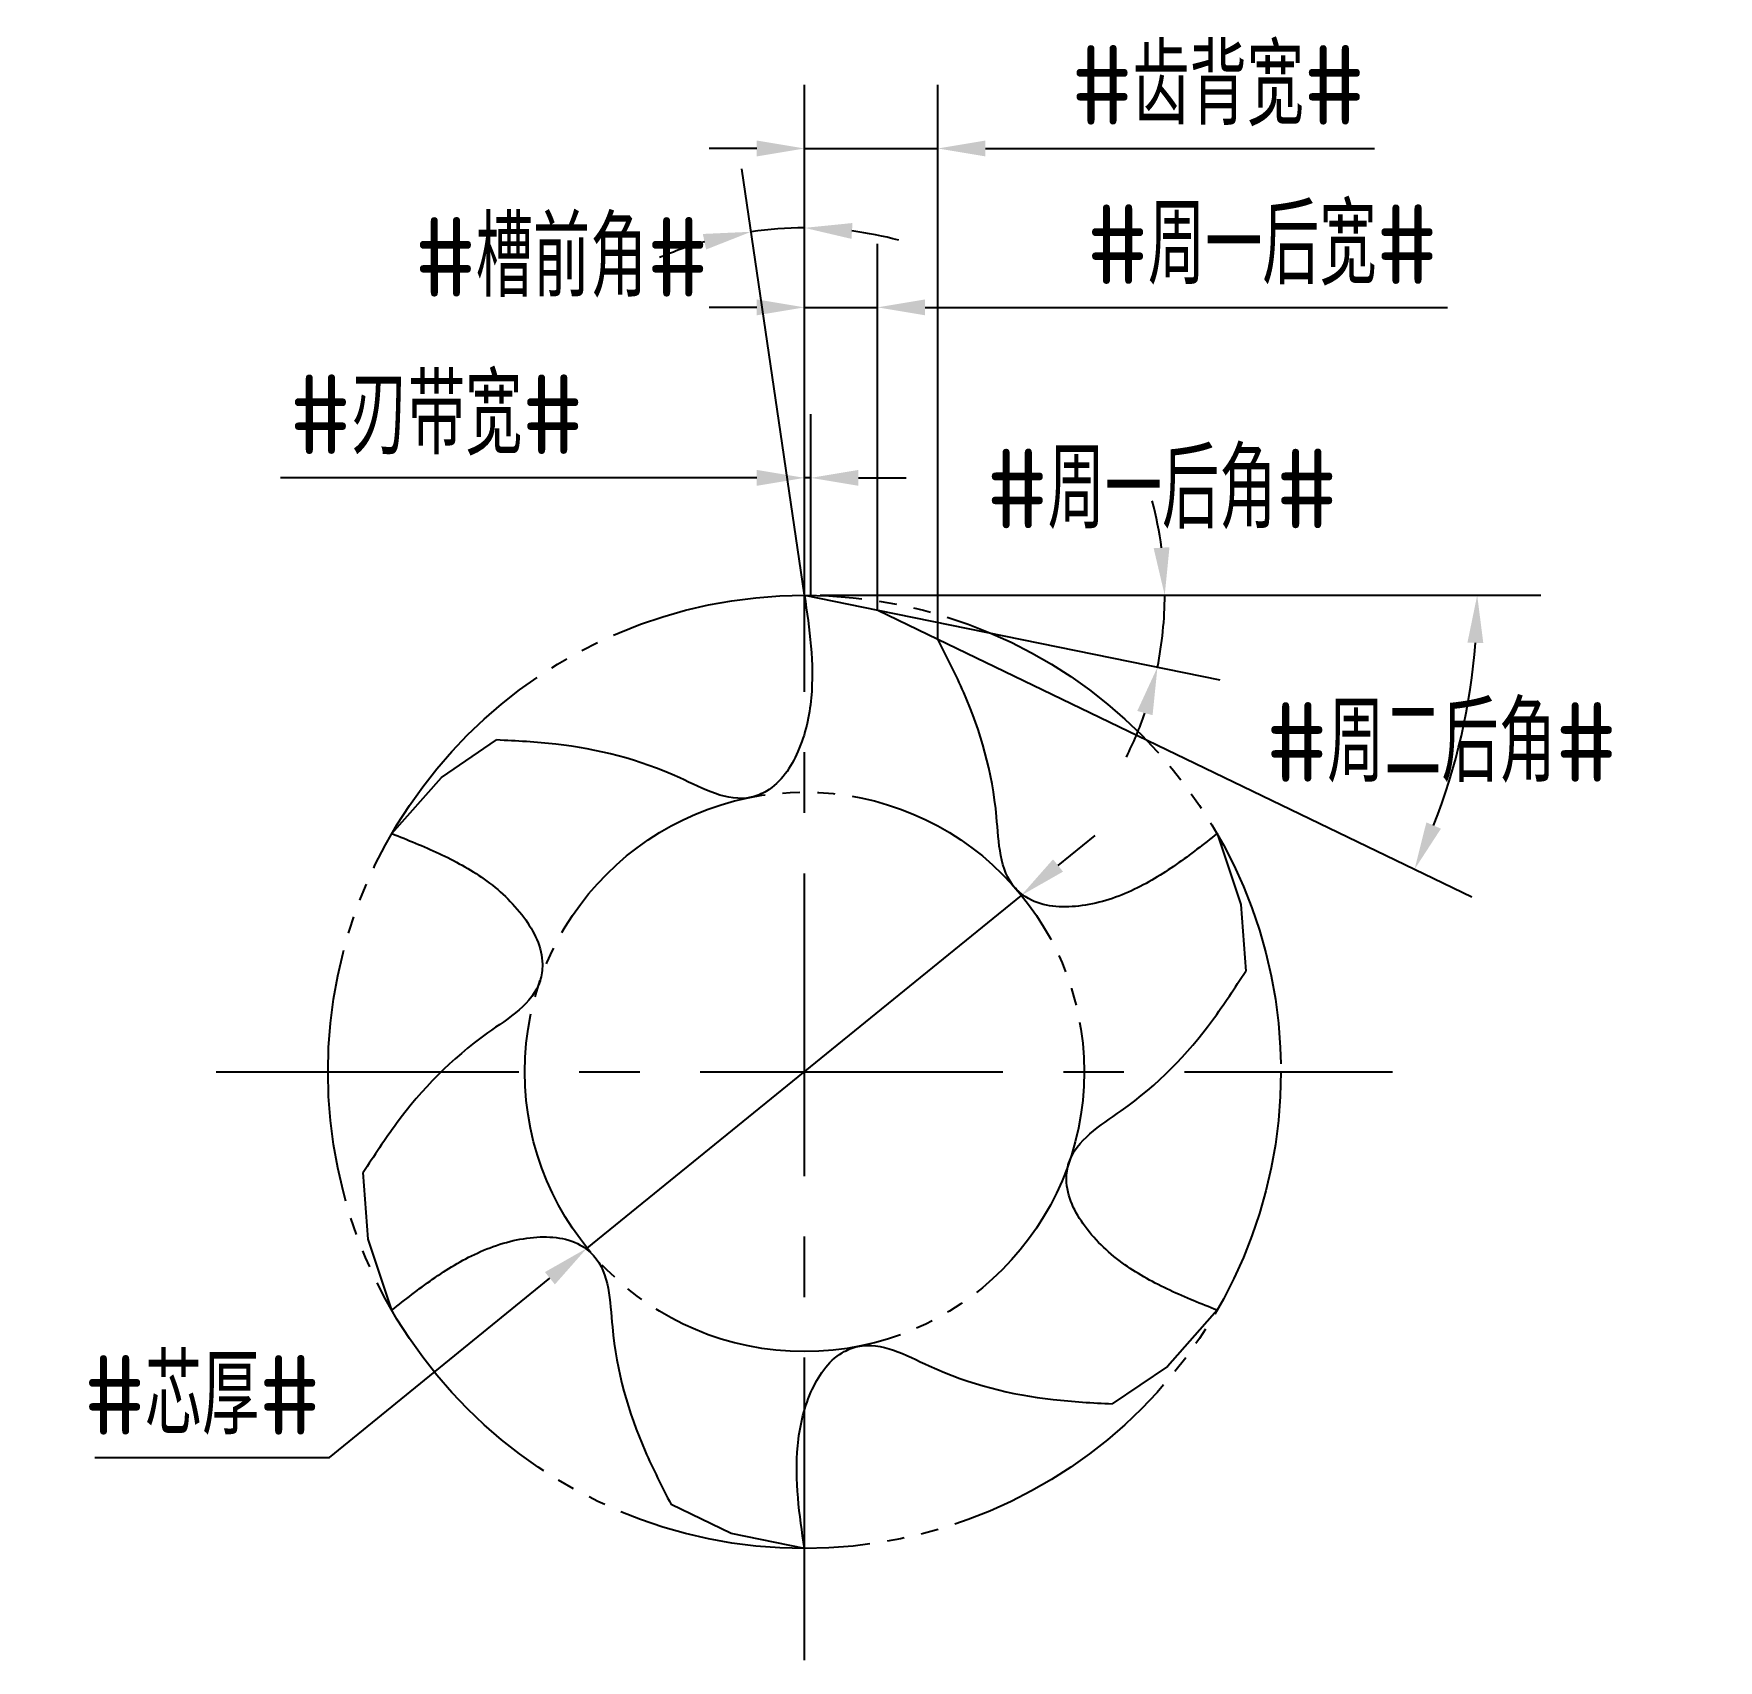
# Model space of a CAD drawing. Header units: millimetres. Extents: x 454.9 to 508, y 448.2 to 499.3.
import ezdxf

# ---------------------------------------------------------------- set-up
doc = ezdxf.new("R2010")
doc.units = ezdxf.units.MM
for name, pattern in [('ACAD_ISO04W100', [30, 24, -3, 0, -3]), ('CENTER', [50.8, 31.75, -6.35, 6.35, -6.35]), ('JIS_09_08', [10.75, 8, -0.55, 0.55, -0.55, 0.55, -0.55])]:
    doc.linetypes.add(name, pattern=pattern)
for name, color, linetype in [('中心线', 2, 'ACAD_ISO04W100'), ('标注', 7, 'Continuous'), ('虚线轮廓', 1, 'Continuous'), ('轮廓', 4, 'Continuous')]:
    doc.layers.add(name, color=color, linetype=linetype)
doc.styles.add('CFST0', font='gbenor.shx', dxfattribs={"bigfont": 'gbcbig.shx'})
doc.dimstyles.new('TYToolDesignC1-1', dxfattribs={"dimtxt": 2.5, "dimasz": 1.5, "dimexe": 2, "dimexo": 0, "dimtad": 1, "dimtoh": 1, "dimdec": 3, "dimdsep": 46, "dimtxsty": 'CFST0', "dimcen": 2.502, "dimclrd": 3, "dimclre": 3, "dimclrt": 3, "dimazin": 2, "dimtfac": 1, "dimtdec": 3, "dimtmove": 0, "dimatfit": 3, "dimfxl": 1, "dimarcsym": 0})

# ---------------------------------------------------------------- blocks, each defined once
blk = doc.blocks.new('*D10')
at = {"layer": 'Defpoints', "color": 0, "transparency": 16777216}
for p in [(486.021, 472.224), (472.352, 461.126)]:
    blk.add_point(p, dxfattribs=at)
at = {"layer": '标注', "color": 3, "lineweight": -2, "transparency": 16777216}
for p, q in [((487.185, 473.17), (488.35, 474.115)), ((486.021, 472.224), (472.352, 461.126)), ((464.246, 454.544), (471.188, 460.18)), ((456.856, 454.544), (464.246, 454.544))]:
    blk.add_line(p, q, dxfattribs=at)
at = {"layer": '标注', "color": 3, "transparency": 16777216}
for points in [[(487.027, 473.364), (487.343, 472.976), (486.021, 472.224)], [(471.03, 460.374), (471.345, 459.986), (472.352, 461.126)]]:
    blk.add_solid(points, dxfattribs=at)
at = {"layer": '标注', "color": 3, "transparency": 16777216, "insert": (460.238, 456.502), "char_height": 2.5, "attachment_point": 5, "style": 'CFST0'}
blk.add_mtext('#芯厚#', dxfattribs=at)
blk = doc.blocks.new('*D9')
at = {"layer": 'Defpoints', "color": 0, "transparency": 16777216}
for p in [(478.639, 493.224), (479.201, 481.675), (479.201, 481.675), (479.201, 480.735), (479.461, 479.905)]:
    blk.add_point(p, dxfattribs=at)
at = {"layer": '标注', "color": 3, "lineweight": -2, "transparency": 16777216}
for q in [(477.23, 495.093), (479.201, 495.237)]:
    blk.add_line((479.201, 481.675), q, dxfattribs=at)
for start, end in [(105.795, 113.2335), (90, 98.3566), (75.1231, 82.5615)]:
    blk.add_arc((479.201, 481.675), 11.562, start, end, dxfattribs=at)
at = {"layer": '标注', "color": 3, "transparency": 16777216}
for points in [[(480.682, 492.89), (480.714, 493.389), (479.201, 493.237)], [(476.002, 493.045), (476.106, 492.556), (477.521, 493.114)]]:
    blk.add_solid(points, dxfattribs=at)
at = {"layer": '标注', "color": 3, "transparency": 16777216, "insert": (471.554, 492.304), "char_height": 2.5, "attachment_point": 5, "style": 'CFST0'}
blk.add_mtext('#槽前角#', dxfattribs=at)
blk = doc.blocks.new('*D8')
at = {"layer": 'Defpoints', "color": 0, "transparency": 16777216}
for p in [(479.201, 481.675), (479.201, 481.675), (479.701, 481.675), (481.511, 481.205), (490.443, 480.162)]:
    blk.add_point(p, dxfattribs=at)
at = {"layer": '标注', "color": 3, "lineweight": -2, "transparency": 16777216}
for p, q in [((479.701, 481.675), (492.544, 481.675)), ((481.511, 481.205), (492.276, 479.015))]:
    blk.add_line(p, q, dxfattribs=at)
for start, end in [(7.5825, 15.165), (348.4994, 360), (333.3344, 340.9169)]:
    blk.add_arc((479.201, 481.675), 11.343, start, end, dxfattribs=at)
at = {"layer": '标注', "color": 3, "transparency": 16777216}
for points in [[(490.694, 483.188), (490.195, 483.155), (490.544, 481.675)], [(489.68, 478.033), (490.162, 477.901), (490.316, 479.414)]]:
    blk.add_solid(points, dxfattribs=at)
at = {"layer": '标注', "color": 3, "transparency": 16777216, "insert": (490.458, 485.015), "char_height": 2.5, "attachment_point": 5, "style": 'CFST0'}
blk.add_mtext('#周一后角#', dxfattribs=at)
blk = doc.blocks.new('*D7')
at = {"layer": 'Defpoints', "color": 0, "transparency": 16777216}
for p in [(480.541, 481.675), (480.541, 481.675), (481.201, 481.675), (483.401, 480.295), (500.16, 478.713)]:
    blk.add_point(p, dxfattribs=at)
at = {"layer": '标注', "color": 3, "lineweight": -2, "transparency": 16777216}
for p, q in [((481.201, 481.675), (502.382, 481.675)), ((483.401, 480.295), (500.212, 472.184))]:
    blk.add_line(p, q, dxfattribs=at)
blk.add_arc((480.541, 481.675), 19.841, 338.5746, 355.6673, dxfattribs=at)
at = {"layer": '标注', "color": 3, "transparency": 16777216}
for points in [[(500.075, 480.186), (500.575, 480.167), (500.382, 481.675)], [(499.24, 474.328), (498.782, 474.528), (498.411, 473.053)]]:
    blk.add_solid(points, dxfattribs=at)
at = {"layer": '标注', "color": 3, "transparency": 16777216, "insert": (499.259, 477.038), "char_height": 2.5, "attachment_point": 5, "style": 'CFST0'}
blk.add_mtext('#周二后角#', dxfattribs=at)
blk = doc.blocks.new('*D6')
at = {"layer": 'Defpoints', "color": 0, "transparency": 16777216}
for p in [(481.501, 490.735), (479.201, 481.675), (481.501, 481.205)]:
    blk.add_point(p, dxfattribs=at)
at = {"layer": '标注', "color": 3, "lineweight": -2, "transparency": 16777216}
for p, q in [((479.201, 481.675), (479.201, 492.735)), ((481.501, 481.205), (481.501, 492.735)), ((477.701, 490.735), (476.201, 490.735)), ((479.201, 490.735), (481.501, 490.735)), ((483.001, 490.735), (499.442, 490.735))]:
    blk.add_line(p, q, dxfattribs=at)
at = {"layer": '标注', "color": 3, "transparency": 16777216}
for points in [[(477.701, 490.985), (477.701, 490.485), (479.201, 490.735)], [(483.001, 490.985), (483.001, 490.485), (481.501, 490.735)]]:
    blk.add_solid(points, dxfattribs=at)
at = {"layer": '标注', "color": 3, "transparency": 16777216, "insert": (493.615, 492.693), "char_height": 2.5, "attachment_point": 5, "style": 'CFST0'}
blk.add_mtext('#周一后宽#', dxfattribs=at)
blk = doc.blocks.new('*D5')
at = {"layer": 'Defpoints', "color": 0, "transparency": 16777216}
for p in [(483.401, 495.735), (479.201, 481.675), (483.401, 480.295)]:
    blk.add_point(p, dxfattribs=at)
at = {"layer": '标注', "color": 3, "lineweight": -2, "transparency": 16777216}
for p, q in [((479.201, 481.675), (479.201, 497.735)), ((483.401, 480.295), (483.401, 497.735)), ((477.701, 495.735), (476.201, 495.735)), ((479.201, 495.735), (483.401, 495.735)), ((484.901, 495.735), (497.144, 495.735))]:
    blk.add_line(p, q, dxfattribs=at)
at = {"layer": '标注', "color": 3, "transparency": 16777216}
for points in [[(477.701, 495.985), (477.701, 495.485), (479.201, 495.735)], [(484.901, 495.985), (484.901, 495.485), (483.401, 495.735)]]:
    blk.add_solid(points, dxfattribs=at)
at = {"layer": '标注', "color": 3, "transparency": 16777216, "insert": (492.227, 497.707), "char_height": 2.5, "attachment_point": 5, "style": 'CFST0'}
blk.add_mtext('#齿背宽#', dxfattribs=at)
blk = doc.blocks.new('*D4')
at = {"layer": 'Defpoints', "color": 0, "transparency": 16777216}
for p in [(479.401, 485.369), (479.201, 481.675), (479.401, 481.675)]:
    blk.add_point(p, dxfattribs=at)
at = {"layer": '标注', "color": 3, "lineweight": -2, "transparency": 16777216}
for p, q in [((479.201, 481.675), (479.201, 487.369)), ((479.401, 481.675), (479.401, 487.369)), ((477.701, 485.369), (462.701, 485.369)), ((479.401, 485.369), (479.201, 485.369)), ((480.901, 485.369), (482.401, 485.369))]:
    blk.add_line(p, q, dxfattribs=at)
at = {"layer": '标注', "color": 3, "transparency": 16777216}
for points in [[(477.701, 485.619), (477.701, 485.119), (479.201, 485.369)], [(480.901, 485.619), (480.901, 485.119), (479.401, 485.369)]]:
    blk.add_solid(points, dxfattribs=at)
at = {"layer": '标注', "color": 3, "transparency": 16777216, "insert": (467.619, 487.341), "char_height": 2.5, "attachment_point": 5, "style": 'CFST0'}
blk.add_mtext('#刃带宽#', dxfattribs=at)

msp = doc.modelspace()

# ---------------------------------------------------------------- linework, layer by layer
at = {"layer": '中心线', "linetype": 'CENTER', "ltscale": 0.3}
for p, q in [((479.2014, 448.1571), (479.2014, 485.1932)), ((460.6833, 466.6751), (497.7194, 466.6751))]:
    msp.add_line(p, q, dxfattribs=at)
at = {"layer": '虚线轮廓', "color": 7, "linetype": 'JIS_09_08'}
for radius in [15, 8.8047]:
    msp.add_circle((479.2014, 466.6751), radius, dxfattribs=at)
at = {"layer": '轮廓', "linetype": 'Continuous'}
for p, q in [((479.2014, 481.6751), (481.5123, 481.2072)), ((481.5123, 481.2072), (483.4014, 480.2926)), ((467.7717, 475.9425), (469.5083, 477.1212)), ((466.211, 474.1751), (467.7717, 475.9425)), ((492.1917, 474.1751), (492.942, 471.9399)), ((492.942, 471.9399), (493.0944, 469.8466)), ((465.4607, 461.4104), (465.3083, 463.5037)), ((466.211, 459.1751), (465.4607, 461.4104)), ((492.1917, 459.1751), (490.631, 457.4078)), ((490.631, 457.4078), (488.8944, 456.2291)), ((476.8904, 452.143), (475.0014, 453.0577)), ((479.2014, 451.6751), (476.8904, 452.143))]:
    msp.add_line(p, q, dxfattribs=at)
at = {"layer": '轮廓'}
for points in [[(479.2014, 481.6751), (479.4026, 480.0765), (479.4129, 478.4449), (478.9964, 476.7592), (478.009, 475.5123), (477.5202, 475.3178), (475.2742, 475.9264), (471.3744, 476.9864), (469.5083, 477.1212)], [(492.1917, 474.1751), (490.9079, 473.2016), (489.5, 472.3768), (487.832, 471.8947), (486.2584, 472.1264), (485.8456, 472.4524), (485.2496, 474.7018), (484.2177, 478.6092), (483.4014, 480.2926)], [(466.211, 474.1751), (467.6961, 473.5501), (469.1142, 472.7432), (470.3658, 471.5397), (470.9519, 470.0611), (470.876, 469.5406), (469.2259, 467.8998), (466.358, 465.0524), (465.3083, 463.5037)], [(492.1917, 459.1751), (490.7066, 459.8002), (489.2885, 460.607), (488.0369, 461.8106), (487.4508, 463.2892), (487.5267, 463.8097), (489.1768, 465.4505), (492.0447, 468.2979), (493.0944, 469.8466)], [(466.211, 459.1751), (467.4949, 460.1487), (468.9027, 460.9735), (470.5707, 461.4556), (472.1443, 461.2239), (472.5572, 460.8979), (473.1531, 458.6485), (474.185, 454.7411), (475.0014, 453.0577)], [(479.2014, 451.6751), (479.0001, 453.2738), (478.9898, 454.9054), (479.4063, 456.5911), (480.3937, 457.838), (480.8825, 458.0325), (483.1285, 457.4239), (487.0283, 456.3638), (488.8944, 456.2291)]]:
    msp.add_spline(points, degree=3, dxfattribs=at)

# ---------------------------------------------------------------- dimensions: what is measured, and where the dimension line sits
at = {"layer": '标注'}
for base, p2, text, picture, middle in [((483.4014, 495.7351), (483.4014, 480.2951), '#齿背宽#', '*D5', (492.227, 495.7351)), ((481.5014, 490.7351), (481.5014, 481.2051), '#周一后宽#', '*D6', (493.6147, 490.7351)), ((479.4014, 485.3695), (479.4014, 481.6751), '#刃带宽#', '*D4', (467.6186, 485.3695))]:
    dim = msp.add_linear_dim(base=base, p1=(479.2014, 481.6751), p2=p2, text=text, dimstyle='TYToolDesignC1-1', dxfattribs=at)
    dim.commit()
    dim.dimension.update_dxf_attribs({"geometry": picture, "text_midpoint": middle, "dimtype": 160})
for base, line1, line2, text, picture, middle in [((478.6395, 493.2236), ((479.2014, 481.6751), (479.2014, 480.7351)), ((479.2014, 481.6751), (479.4614, 479.9051)), '#槽前角#', '*D9', (471.5536, 490.3466)), ((490.4427, 480.1618), ((479.2014, 481.6751), (481.5114, 481.2051)), ((479.2014, 481.6751), (479.7014, 481.6751)), '#周一后角#', '*D8', (490.4579, 483.0708)), ((500.1596, 478.713), ((480.5414, 481.6751), (483.4014, 480.2951)), ((480.5414, 481.6751), (481.2014, 481.6751)), '#周二后角#', '*D7', (499.2588, 475.0943))]:
    dim = msp.add_angular_dim_2l(base=base, line1=line1, line2=line2, text=text, dimstyle='TYToolDesignC1-1', dxfattribs=at)
    dim.commit()
    dim.dimension.update_dxf_attribs({"geometry": picture, "text_midpoint": middle, "dimtype": 162})
dim = msp.add_diameter_dim_2p(p1=(486.0206, 472.2244), p2=(472.3521, 461.1259), text='#芯厚#', dimstyle='TYToolDesignC1-1', dxfattribs=at)
dim.commit()
dim.dimension.update_dxf_attribs({"geometry": '*D10', "text_midpoint": (460.2385, 454.5439), "dimtype": 163})

doc.saveas('drawing.dxf')
